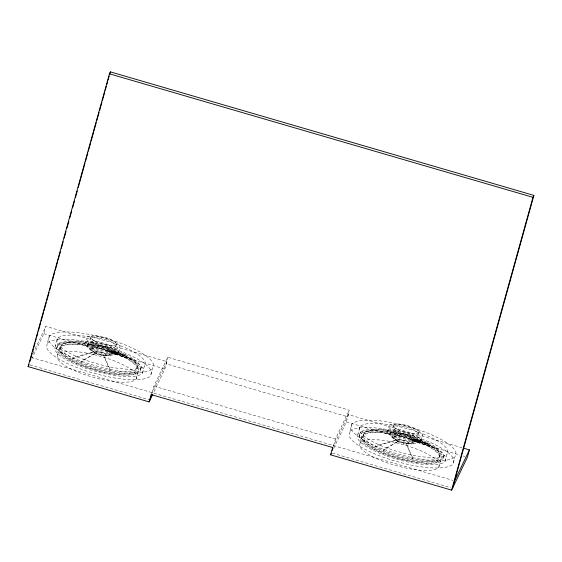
<?xml version="1.0" encoding="UTF-8"?>
<svg xmlns="http://www.w3.org/2000/svg" width="562" height="562" viewBox="0 0 562 562"><rect width="100%" height="100%" fill="white"/><g stroke="black" fill="none" stroke-linecap="round" stroke-linejoin="round"><path stroke-width="0.42" stroke-dasharray="2.81 2.11" d="M47.208 343.522L46.548 347.302A54.465 14.619 15.5 0 0 89.604 371.981L103.324 375.69A54.465 14.619 15.5 0 0 150.764 375.472L153.461 364.38A54.465 14.619 15.5 0 0 110.405 339.701L96.685 335.992A54.465 14.619 15.5 0 0 49.245 336.209L47.208 343.522A54.465 14.619 15.5 0 1 94.655 343.312L108.375 347.021A54.465 14.619 15.5 0 1 151.431 371.7L150.764 375.472M49.245 336.209L48.578 339.982A54.465 14.619 15.5 0 0 91.634 364.661L105.354 368.37A54.465 14.619 15.5 0 0 152.801 368.152M55.336 346.03L54.774 349.213A45.922 12.322 15.5 0 0 91.072 370.021L102.642 373.147A45.922 12.322 15.5 0 0 142.643 372.964L145.235 362.462A45.922 12.322 15.5 0 0 108.937 341.654L97.367 338.528A45.922 12.322 15.5 0 0 57.366 338.71L55.336 346.03A45.922 12.322 15.5 0 1 95.329 345.848L106.899 348.974A45.922 12.322 15.5 0 1 143.205 369.782L142.643 372.964M57.366 338.71L56.804 341.893A45.922 12.322 15.5 0 0 93.109 362.701L104.68 365.827A45.922 12.322 15.5 0 0 144.68 365.644M57.591 354.678L57.085 357.544A41.405 11.114 15.5 0 0 89.822 376.308L100.247 379.125A41.405 11.114 15.5 0 0 136.313 378.964L138.856 368.77A41.405 11.114 15.5 0 0 106.12 350.014L95.695 347.19A41.405 11.114 15.5 0 0 59.628 347.358L57.591 354.678A41.405 11.114 15.5 0 1 93.657 354.51L104.089 357.334A41.405 11.114 15.5 0 1 136.819 376.09L136.313 378.964M59.628 347.358L59.122 350.224A41.405 11.114 15.5 0 0 91.852 368.988L102.284 371.805A41.405 11.114 15.5 0 0 138.35 371.644M349.733 431.757L349.065 435.536A54.465 14.619 15.5 0 0 392.121 460.215L405.841 463.924A54.465 14.619 15.5 0 0 453.281 463.706L455.979 452.614A54.465 14.619 15.5 0 0 412.922 427.935L399.203 424.226A54.465 14.619 15.5 0 0 351.763 424.436L349.733 431.757A54.465 14.619 15.5 0 1 397.172 431.546L410.892 435.255A54.465 14.619 15.5 0 1 453.948 459.934L453.281 463.706M351.763 424.436L351.095 428.216A54.465 14.619 15.5 0 0 394.152 452.895L407.879 456.604A54.465 14.619 15.5 0 0 455.318 456.386M357.853 434.264L357.292 437.447A45.922 12.322 15.5 0 0 393.597 458.255L405.16 461.381A45.922 12.322 15.5 0 0 445.16 461.198L447.752 450.696A45.922 12.322 15.5 0 0 411.454 429.888L399.884 426.762A45.922 12.322 15.5 0 0 359.884 426.944L357.853 434.264A45.922 12.322 15.5 0 1 397.854 434.082L409.417 437.208A45.922 12.322 15.5 0 1 445.722 458.016L445.16 461.198M359.884 426.944L359.322 430.127A45.922 12.322 15.5 0 0 395.627 450.935L407.197 454.061A45.922 12.322 15.5 0 0 447.197 453.878M360.109 442.905L359.603 445.778A41.405 11.114 15.5 0 0 392.339 464.542L402.771 467.359A41.405 11.114 15.5 0 0 438.838 467.198L441.374 457.004A41.405 11.114 15.5 0 0 408.644 438.248L398.212 435.424A41.405 11.114 15.5 0 0 362.146 435.592L360.109 442.905A41.405 11.114 15.5 0 1 396.175 442.744L406.607 445.568A41.405 11.114 15.5 0 1 439.344 464.324L438.838 467.198M362.146 435.592L361.64 438.458A41.405 11.114 15.5 0 0 394.369 457.222L404.802 460.039A41.405 11.114 15.5 0 0 440.868 459.878M31.627 359.244L43.871 333.68L45.908 326.36L166.914 361.654L164.884 368.974L153.005 393.758M56.685 348.602L57.191 346.768M60.239 349.487L62.045 344.127C73.208 339.146 87.602 341.029 97.57 347.976A11.029 2.958 15.5 0 1 110.974 355.058A11.029 2.958 15.5 0 1 93.285 352.037L72.983 357.502L72.723 358.43A39.691 10.65 15.5 0 0 136.383 369.304A39.691 10.65 15.5 0 0 88.143 343.811A39.691 10.65 15.5 0 0 72.723 358.43L93.285 352.037A11.029 2.958 15.5 0 1 97.57 347.976L88.143 343.811M84.764 343.839L86.295 338.352M87.293 346.424L87.798 344.597M90.313 339.35L90.819 337.523M98.027 345.89L98.287 344.963L108.241 347.808L107.988 348.742M115.99 345.728L116.496 343.902M114.943 353.294L115.449 351.468M118.484 352.219L120.008 346.726M136.903 368.532L137.676 365.778L136.095 362.532L132.007 358.858L107.932 351.341L125.698 355.001L105.677 350.295L117.591 351.236L125.445 355.929L107.932 351.341L131.754 359.785M140.465 369.417L140.978 367.59M152.07 392.641L153.876 386.122L167.715 357.249L349.227 410.19L347.414 416.702L165.902 363.762L167.715 357.249M333.582 445.575L335.388 439.062L349.227 410.19M333.772 448.251L346.389 421.914L348.426 414.594L461.873 447.682M359.202 436.836L359.708 435.002M362.764 437.721L364.562 432.361C375.732 427.38 390.126 429.263 400.088 436.21A11.029 2.958 15.5 0 1 413.492 443.292A11.029 2.958 15.5 0 1 395.803 440.271L375.5 445.736L375.24 446.664A39.691 10.65 15.5 0 0 438.901 457.538A39.691 10.65 15.5 0 0 390.66 432.045A39.691 10.65 15.5 0 0 375.24 446.664L395.803 440.271A11.029 2.958 15.5 0 1 400.088 436.21L390.66 432.045M387.288 432.073L388.813 426.586M389.81 434.658L390.316 432.824M392.831 427.584L393.337 425.75M400.544 434.124L400.804 433.197L410.766 436.042L410.506 436.969M418.507 433.962L419.013 432.136M417.461 441.528L417.966 439.695M421.001 440.453L422.526 434.96M439.428 456.766L440.194 454.012L438.613 450.759L434.531 447.085L410.45 439.575L428.216 443.235L408.195 438.529L420.116 439.47L427.963 444.163L410.45 439.575L434.271 448.019M442.982 457.651L443.495 455.824M32.919 353.47L45.908 326.36M151.143 394.573L166.914 361.654M332.655 447.514L348.426 414.594M105.312 355.669L108.754 355.043M407.829 443.903L411.272 443.278M117.339 352.163L105.677 350.295L125.445 355.929M419.856 440.397L408.195 438.529L427.963 444.163M43.871 333.68L164.884 368.974M346.389 421.914L459.835 455.002M463.2 455.979L464.879 456.47M153.876 386.122L335.388 439.062M31.065 357.348L452.909 480.384M29.87 364.907L149.197 399.715M332.388 453.141L450.872 487.704M395.234 439.294L397.566 441.353M92.716 351.06L95.048 353.119M81.09 361.268L80.83 362.195L95.54 353.084L81.09 361.268M110.278 369.62L110.019 370.548L103.647 355.402L110.278 369.62M383.607 449.502L383.347 450.429L398.058 441.318L383.607 449.502M412.796 457.854L412.543 458.782L406.164 443.636L412.796 457.854M96.025 353.716A6.133 1.644 15.5 0 0 105.867 355.395A6.133 1.644 15.5 0 0 98.406 351.454A6.133 1.644 15.5 0 0 96.025 353.716M94.24 351.995A9.589 2.571 15.5 0 0 109.618 354.615A9.589 2.571 15.5 0 0 97.964 348.461A9.589 2.571 15.5 0 0 94.24 351.995M70.278 358.542A43.372 11.64 15.5 0 0 139.847 370.428A43.372 11.64 15.5 0 0 87.124 342.567A43.372 11.64 15.5 0 0 70.278 358.542M91.613 350.309A14.317 3.843 15.5 0 0 114.571 354.229A14.317 3.843 15.5 0 0 97.17 345.04A14.317 3.843 15.5 0 0 91.613 350.309M92.119 348.482A14.317 3.843 15.5 0 0 115.077 352.402A14.317 3.843 15.5 0 0 97.683 343.206A14.317 3.843 15.5 0 0 92.119 348.482M90.032 348.58A17.457 4.686 15.5 0 0 118.027 353.365A17.457 4.686 15.5 0 0 96.812 342.153A17.457 4.686 15.5 0 0 90.032 348.58M91.557 343.087A17.457 4.686 15.5 0 0 119.551 347.871A17.457 4.686 15.5 0 0 98.336 336.659A17.457 4.686 15.5 0 0 91.557 343.087M94.325 342.961A13.291 3.569 15.5 0 0 115.646 346.599A13.291 3.569 15.5 0 0 99.488 338.064A13.291 3.569 15.5 0 0 94.325 342.961M94.83 341.127A13.291 3.569 15.5 0 0 116.151 344.773A13.291 3.569 15.5 0 0 99.994 336.231A13.291 3.569 15.5 0 0 94.83 341.127M69.765 360.375A43.372 11.64 15.5 0 0 139.341 372.262A43.372 11.64 15.5 0 0 86.618 344.394A43.372 11.64 15.5 0 0 69.765 360.375M72.217 360.256A39.691 10.65 15.5 0 0 135.871 371.131A39.691 10.65 15.5 0 0 87.637 345.637A39.691 10.65 15.5 0 0 72.217 360.256M398.542 441.943A6.133 1.644 15.5 0 0 408.384 443.629A6.133 1.644 15.5 0 0 400.931 439.688A6.133 1.644 15.5 0 0 398.542 441.943M396.758 440.222A9.589 2.571 15.5 0 0 412.136 442.849A9.589 2.571 15.5 0 0 400.488 436.695A9.589 2.571 15.5 0 0 396.758 440.222M372.796 446.776A43.372 11.64 15.5 0 0 442.364 458.662A43.372 11.64 15.5 0 0 389.649 430.801A43.372 11.64 15.5 0 0 372.796 446.776M394.131 438.543A14.317 3.843 15.5 0 0 417.088 442.463A14.317 3.843 15.5 0 0 399.687 433.274A14.317 3.843 15.5 0 0 394.131 438.543M394.636 436.716A14.317 3.843 15.5 0 0 417.594 440.636A14.317 3.843 15.5 0 0 400.2 431.44A14.317 3.843 15.5 0 0 394.636 436.716M392.55 436.814A17.457 4.686 15.5 0 0 420.545 441.591A17.457 4.686 15.5 0 0 399.336 430.38A17.457 4.686 15.5 0 0 392.55 436.814M394.074 431.321A17.457 4.686 15.5 0 0 422.069 436.105A17.457 4.686 15.5 0 0 400.861 424.893A17.457 4.686 15.5 0 0 394.074 431.321M396.842 431.194A13.291 3.569 15.5 0 0 418.163 434.833A13.291 3.569 15.5 0 0 402.006 426.298A13.291 3.569 15.5 0 0 396.842 431.194M397.348 429.361A13.291 3.569 15.5 0 0 418.669 433A13.291 3.569 15.5 0 0 402.511 424.465A13.291 3.569 15.5 0 0 397.348 429.361M372.283 448.609A43.372 11.64 15.5 0 0 441.858 460.489A43.372 11.64 15.5 0 0 389.136 432.628A43.372 11.64 15.5 0 0 372.283 448.609M374.735 448.49A39.691 10.65 15.5 0 0 438.395 459.365A39.691 10.65 15.5 0 0 390.154 433.871A39.691 10.65 15.5 0 0 374.735 448.49"/><path stroke-width="0.84" d="M152.632 394.538L149.106 401.893L28.1 366.6L109.442 73.812L110.377 71.873L533.9 195.4L452.558 488.188M29.934 361.408L30.608 358.97M31.065 357.348L32.238 353.119M32.701 351.433L33.411 348.897M33.875 347.211L35.048 342.989M35.518 341.296L36.221 338.767M36.692 337.074L37.865 332.852M38.335 331.166L40.682 322.714M41.152 321.028L43.499 312.584M43.969 310.891L46.316 302.447M46.786 300.754L49.133 292.31M49.596 290.624L51.943 282.173M52.414 280.487L54.76 272.043M55.231 270.35L57.577 261.906M58.048 260.22L60.394 251.769M61.328 248.39L63.211 241.639M64.145 238.26L66.028 231.502M66.962 228.123L68.838 221.365M69.779 217.986L71.655 211.228M72.596 207.849L74.472 201.098M75.413 197.719L77.289 190.961M78.223 187.582L85.031 163.085M85.501 161.399L87.848 152.955M88.318 151.262L90.665 142.818M91.135 141.132L93.482 132.681M93.945 130.995L96.292 122.551M96.762 120.858L99.109 112.414M99.579 110.721L101.926 102.277M102.396 100.591L104.743 92.14M105.213 90.454L106.387 86.232M106.857 84.539L107.56 82.01M108.03 80.317L109.204 76.095M109.667 74.409L110.377 71.873M149.106 401.893L151.143 394.573L332.655 447.514L330.618 454.834L451.623 490.127L467.401 457.208L469.432 449.888L463.552 448.174M150.033 399.954L151.621 394.264M332.226 450.457L332.901 448.019M451.623 490.127L532.973 197.332L533.9 195.4M28.1 366.6L29.027 364.668M330.618 454.834L331.236 453.541M454.588 480.868L469.432 449.888M109.442 73.812L532.973 197.332"/></g></svg>
